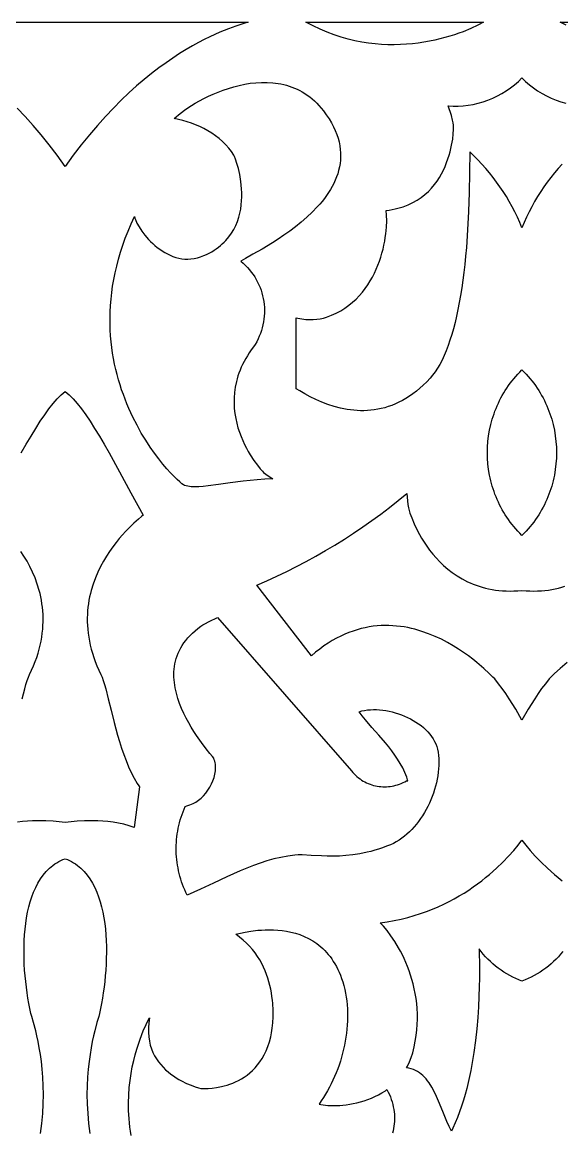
# Model space of a CAD drawing. Extents: x -350 to 350, y -780 to 780.
# Drawn here: x 112 to 157.6, y 606.3 to 700 of the extents above; entities that cross this region are included whole.
import ezdxf

# ---------------------------------------------------------------- set-up
doc = ezdxf.new("R2010")
doc.units = 0
doc.layers.add('LAYER_1', color=18, linetype='CONTINUOUS')

msp = doc.modelspace()

# ---------------------------------------------------------------- linework, layer by layer
at = {"layer": 'LAYER_1'}
for points in [[(100.139, 700), (131.062, 700), (130.868, 699.935), (130.521, 699.829), (130.032, 699.669), (129.41, 699.444), (128.668, 699.144), (128.255, 698.962), (127.815, 698.757), (127.351, 698.528), (126.864, 698.274), (126.354, 697.993), (125.823, 697.683), (125.273, 697.344), (124.705, 696.974), (124.12, 696.572), (123.519, 696.137), (122.905, 695.667), (122.278, 695.16), (121.639, 694.617), (120.99, 694.034), (120.333, 693.411), (119.668, 692.747), (118.998, 692.04), (118.322, 691.288), (117.644, 690.492), (116.963, 689.648), (116.282, 688.757), (115.601, 687.816), (114.919, 688.757), (114.238, 689.648), (113.558, 690.492), (112.879, 691.288), (112.204, 692.04), (111.533, 692.747)], [(157.939, 699.738), (157.439, 700), (172.459, 700)], [(157.587, 688.016), (157.261, 687.652), (156.945, 687.278), (156.639, 686.894), (156.343, 686.501), (156.057, 686.1), (155.783, 685.69), (155.52, 685.273), (155.269, 684.848), (155.03, 684.417), (154.803, 683.98), (154.59, 683.536), (154.389, 683.088), (154.201, 682.635), (154.013, 683.088), (153.812, 683.536), (153.598, 683.98), (153.371, 684.417), (153.132, 684.848), (152.881, 685.273), (152.618, 685.69), (152.344, 686.1), (152.059, 686.501), (151.763, 686.894), (151.457, 687.278), (151.14, 687.652), (150.815, 688.016), (150.479, 688.369), (150.135, 688.711), (149.782, 689.041), (149.777, 687.307), (149.747, 685.629), (149.691, 684.011), (149.609, 682.455), (149.5, 680.966), (149.436, 680.247), (149.364, 679.546), (149.286, 678.864), (149.201, 678.2), (149.109, 677.555), (149.011, 676.929), (148.905, 676.324), (148.792, 675.739), (148.671, 675.175), (148.544, 674.632), (148.409, 674.11), (148.268, 673.611), (148.118, 673.134), (147.962, 672.68), (147.798, 672.249), (147.626, 671.843), (147.447, 671.46), (147.26, 671.102), (147.066, 670.769), (146.863, 670.462), (146.653, 670.18), (146.436, 669.925), (146.148, 669.622), (145.859, 669.34), (145.568, 669.078), (145.276, 668.835), (144.982, 668.611), (144.687, 668.406), (144.391, 668.218), (144.095, 668.048), (143.798, 667.894), (143.5, 667.758), (143.203, 667.637), (142.906, 667.531), (142.609, 667.441), (142.312, 667.365), (142.016, 667.302), (141.721, 667.254), (141.427, 667.218), (141.135, 667.195), (140.843, 667.184), (140.554, 667.185), (140.266, 667.196), (139.981, 667.218), (139.698, 667.25), (139.417, 667.292), (139.139, 667.343), (138.863, 667.402), (138.322, 667.545), (137.795, 667.716), (137.283, 667.912), (136.788, 668.128), (136.312, 668.361), (135.856, 668.606), (135.422, 668.861), (135.127, 669.047), (135.127, 675.02), (135.269, 674.99), (135.6, 674.939), (135.926, 674.903), (136.245, 674.886), (136.557, 674.886), (136.859, 674.905), (137.15, 674.943), (137.428, 675.002), (137.691, 675.08), (138.111, 675.242), (138.509, 675.425), (138.884, 675.629), (139.239, 675.851), (139.573, 676.091), (139.886, 676.347), (140.18, 676.617), (140.455, 676.901), (140.711, 677.196), (140.95, 677.502), (141.17, 677.818), (141.374, 678.141), (141.562, 678.47), (141.733, 678.804), (141.89, 679.142), (142.031, 679.482), (142.158, 679.823), (142.272, 680.163), (142.372, 680.502), (142.46, 680.837), (142.536, 681.168), (142.6, 681.492), (142.653, 681.809), (142.695, 682.117), (142.751, 682.701), (142.771, 683.233), (142.76, 683.702), (142.722, 684.098), (142.983, 684.132), (143.236, 684.174), (143.481, 684.224), (143.718, 684.281), (143.948, 684.346), (144.17, 684.417), (144.592, 684.579), (144.985, 684.766), (145.351, 684.975), (145.69, 685.204), (146.004, 685.451), (146.293, 685.714), (146.558, 685.991), (146.801, 686.28), (147.022, 686.578), (147.222, 686.883), (147.403, 687.194), (147.565, 687.509), (147.709, 687.824), (147.836, 688.138), (147.948, 688.45), (148.046, 688.756), (148.129, 689.055), (148.2, 689.344), (148.259, 689.622), (148.346, 690.134), (148.398, 690.575), (148.423, 690.927), (148.428, 691.174), (148.423, 691.298), (148.387, 691.506), (148.343, 691.713), (148.233, 692.122), (147.961, 692.923), (148.377, 692.899), (148.798, 692.9), (149.222, 692.928), (149.647, 692.979), (150.071, 693.055), (150.493, 693.155), (150.911, 693.277), (151.323, 693.422), (151.727, 693.587), (152.122, 693.774), (152.506, 693.981), (152.878, 694.207), (153.234, 694.453), (153.575, 694.716), (153.897, 694.997), (154.201, 695.295), (154.504, 694.997), (154.827, 694.716), (155.167, 694.453), (155.524, 694.207), (155.895, 693.981), (156.279, 693.774), (156.674, 693.587), (157.079, 693.422), (157.49, 693.277), (157.908, 693.155)], [(111.888, 663.616), (112.309, 664.352), (112.717, 665.044), (113.111, 665.69), (113.494, 666.289), (113.866, 666.84), (114.228, 667.341), (114.581, 667.79), (114.927, 668.187), (115.097, 668.364), (115.266, 668.528), (115.433, 668.678), (115.601, 668.814), (115.768, 668.678), (115.935, 668.528), (116.104, 668.364), (116.274, 668.187), (116.62, 667.79), (116.974, 667.341), (117.336, 666.84), (117.708, 666.289), (118.09, 665.69), (118.485, 665.044), (118.892, 664.352), (119.313, 663.616), (120.202, 662.019), (121.159, 660.263), (122.192, 658.362), (122.054, 658.247), (121.784, 658.019), (121.406, 657.682), (120.948, 657.238), (120.697, 656.978), (120.436, 656.693), (120.167, 656.382), (119.894, 656.048), (119.621, 655.689), (119.35, 655.307), (119.085, 654.902), (118.829, 654.475), (118.585, 654.025), (118.357, 653.553), (118.147, 653.06), (117.96, 652.546), (117.798, 652.012), (117.727, 651.737), (117.664, 651.458), (117.609, 651.173), (117.562, 650.884), (117.524, 650.59), (117.495, 650.291), (117.476, 649.987), (117.467, 649.679), (117.468, 649.366), (117.479, 649.048), (117.502, 648.726), (117.537, 648.4), (117.584, 648.069), (117.643, 647.734), (117.714, 647.395), (117.799, 647.052), (117.898, 646.704), (118.011, 646.352), (118.138, 645.996), (118.28, 645.637), (118.437, 645.273), (118.61, 644.905), (118.711, 644.671), (118.813, 644.388), (118.915, 644.06), (119.02, 643.691), (119.237, 642.849), (119.473, 641.894), (119.735, 640.861), (120.03, 639.784), (120.192, 639.239), (120.365, 638.696), (120.55, 638.159), (120.747, 637.631), (120.959, 637.118), (121.185, 636.624), (121.427, 636.152), (121.685, 635.707), (121.821, 635.496), (121.866, 635.43), (121.428, 631.995), (120.996, 632.132), (120.543, 632.251), (120.092, 632.347), (119.646, 632.422), (119.208, 632.479), (118.781, 632.518), (118.367, 632.543), (117.97, 632.555), (117.24, 632.549), (116.613, 632.514), (116.115, 632.468), (115.601, 632.404), (115.086, 632.468), (114.588, 632.514), (113.962, 632.549), (113.231, 632.555), (112.834, 632.543), (112.421, 632.518), (111.993, 632.479), (111.555, 632.422)], [(158.007, 645.928), (157.415, 645.422), (156.961, 644.997), (156.654, 644.689), (156.506, 644.528), (156.176, 644.129), (155.862, 643.716), (155.562, 643.29), (155.275, 642.855), (154.727, 641.964), (154.201, 641.061), (153.674, 641.964), (153.127, 642.855), (152.839, 643.29), (152.54, 643.716), (152.226, 644.129), (151.895, 644.528), (151.747, 644.689), (151.441, 644.997), (150.986, 645.422), (150.395, 645.928), (150.05, 646.202), (149.676, 646.485), (149.272, 646.771), (148.841, 647.058), (148.383, 647.34), (147.9, 647.615), (147.393, 647.877), (146.863, 648.123), (146.313, 648.349), (145.742, 648.55), (145.153, 648.722), (144.852, 648.796), (144.547, 648.861), (144.237, 648.918), (143.924, 648.964), (143.607, 649), (143.287, 649.026), (142.964, 649.04), (142.637, 649.042), (142.307, 649.033), (141.975, 649.01), (141.639, 648.974), (141.301, 648.924), (140.961, 648.86), (140.619, 648.781), (140.275, 648.686), (139.928, 648.576), (139.581, 648.449), (139.231, 648.305), (138.88, 648.144), (138.528, 647.965), (138.175, 647.768), (137.822, 647.551), (137.467, 647.315), (137.112, 647.059), (136.756, 646.782), (136.401, 646.485), (131.796, 652.461), (132.644, 652.827), (133.486, 653.209), (134.322, 653.609), (135.152, 654.024), (135.975, 654.455), (136.791, 654.902), (137.599, 655.365), (138.399, 655.842), (139.19, 656.335), (139.973, 656.843), (140.746, 657.364), (141.51, 657.901), (142.263, 658.451), (143.006, 659.015), (143.738, 659.592), (144.459, 660.183), (144.52, 659.577), (144.554, 659.275), (144.601, 658.975), (144.732, 658.533), (144.881, 658.125), (145.093, 657.621), (145.372, 657.043), (145.538, 656.733), (145.722, 656.413), (145.926, 656.084), (146.149, 655.751), (146.392, 655.416), (146.657, 655.081), (146.943, 654.75), (147.25, 654.424), (147.581, 654.107), (147.935, 653.801), (148.312, 653.509), (148.714, 653.234), (149.14, 652.978), (149.593, 652.745), (149.829, 652.637), (150.071, 652.536), (150.32, 652.442), (150.576, 652.355), (150.839, 652.276), (151.108, 652.205), (151.385, 652.141), (151.669, 652.087), (151.96, 652.041), (152.257, 652.005), (152.563, 651.978), (152.875, 651.962), (153.195, 651.955), (153.523, 651.959), (153.858, 651.974), (154.201, 652.001), (154.544, 651.974), (154.879, 651.959), (155.206, 651.955), (155.526, 651.962), (155.839, 651.978), (156.144, 652.005), (156.442, 652.041), (156.733, 652.087), (157.016, 652.141), (157.293, 652.205), (157.563, 652.276), (157.825, 652.355)], [(111.964, 642.849), (112.182, 643.691), (112.286, 644.06), (112.388, 644.388), (112.49, 644.671), (112.591, 644.905), (112.764, 645.273), (112.921, 645.637), (113.063, 645.996), (113.19, 646.352), (113.303, 646.704), (113.402, 647.052), (113.487, 647.395), (113.559, 647.734), (113.618, 648.069), (113.664, 648.4), (113.699, 648.726), (113.722, 649.048), (113.734, 649.366), (113.735, 649.679), (113.725, 649.987), (113.706, 650.291), (113.677, 650.59), (113.639, 650.884), (113.592, 651.173), (113.537, 651.458), (113.474, 651.737), (113.404, 652.012), (113.242, 652.546), (113.054, 653.06), (112.845, 653.553), (112.616, 654.025), (112.373, 654.475), (112.117, 654.902), (111.852, 655.307)], [(157.654, 621.509), (157.471, 621.287), (157.279, 621.07), (157.079, 620.861), (156.871, 620.659), (156.656, 620.464), (156.434, 620.277), (156.206, 620.098), (155.971, 619.928), (155.731, 619.767), (155.486, 619.615), (155.237, 619.472), (154.983, 619.34), (154.725, 619.218), (154.465, 619.106), (154.201, 619.005), (153.937, 619.106), (153.676, 619.218), (153.419, 619.34), (153.165, 619.472), (152.915, 619.615), (152.67, 619.767), (152.43, 619.928), (152.196, 620.098), (151.967, 620.277), (151.745, 620.464), (151.53, 620.659), (151.322, 620.861), (151.122, 621.07), (150.93, 621.287), (150.747, 621.509), (150.574, 621.738), (150.586, 621.34), (150.604, 620.486), (150.609, 619.911), (150.606, 619.251), (150.593, 618.513), (150.567, 617.708), (150.524, 616.845), (150.463, 615.932), (150.38, 614.98), (150.271, 613.996), (150.135, 612.992), (149.968, 611.975), (149.872, 611.465), (149.767, 610.956), (149.652, 610.447), (149.529, 609.942), (149.395, 609.441), (149.251, 608.944), (149.096, 608.454), (148.93, 607.971), (148.753, 607.497), (148.564, 607.032), (148.362, 606.579), (148.247, 606.34), (148.05, 606.73), (147.863, 607.14), (147.51, 607.993), (147.159, 608.855), (146.975, 609.274), (146.782, 609.678), (146.575, 610.061), (146.35, 610.417), (146.231, 610.584), (146.105, 610.741), (145.974, 610.889), (145.836, 611.027), (145.692, 611.154), (145.54, 611.268), (145.38, 611.371), (145.212, 611.46), (145.035, 611.536), (144.849, 611.597), (144.654, 611.642), (144.448, 611.672), (144.54, 611.836), (144.703, 612.186), (144.846, 612.558), (144.967, 612.951), (145.089, 613.444), (145.187, 613.93), (145.263, 614.409), (145.318, 614.881), (145.352, 615.347), (145.367, 615.804), (145.363, 616.254), (145.342, 616.695), (145.305, 617.127), (145.252, 617.551), (145.184, 617.965), (145.104, 618.37), (145.01, 618.765), (144.906, 619.149), (144.791, 619.523), (144.666, 619.886), (144.533, 620.238), (144.393, 620.578), (144.246, 620.907), (144.094, 621.223), (143.937, 621.526), (143.777, 621.816), (143.451, 622.357), (143.123, 622.843), (142.801, 623.27), (142.493, 623.636), (142.208, 623.939), (142.818, 624.026), (143.411, 624.131), (143.989, 624.253), (144.55, 624.391), (145.096, 624.545), (145.626, 624.713), (146.141, 624.894), (146.64, 625.087), (147.124, 625.291), (147.592, 625.506), (148.045, 625.73), (148.483, 625.963), (148.906, 626.203), (149.314, 626.45), (149.707, 626.702), (150.085, 626.959), (150.449, 627.22), (150.798, 627.483), (151.132, 627.748), (151.452, 628.013), (152.05, 628.543), (152.59, 629.064), (153.075, 629.569), (153.504, 630.051), (153.879, 630.5), (154.201, 630.911), (154.522, 630.5), (154.897, 630.051), (155.327, 629.569), (155.811, 629.064), (156.352, 628.543), (156.949, 628.013), (157.269, 627.748), (157.603, 627.483)], [(113.514, 606.135), (113.575, 606.568), (113.626, 606.995), (113.702, 607.831), (113.746, 608.64), (113.759, 609.42), (113.747, 610.169), (113.711, 610.885), (113.656, 611.567), (113.585, 612.211), (113.501, 612.816), (113.408, 613.38), (113.308, 613.901), (113.206, 614.377), (113.105, 614.806), (112.917, 615.513), (112.772, 616.006), (112.697, 616.268), (112.527, 617.118), (112.45, 617.564), (112.38, 618.022), (112.316, 618.49), (112.26, 618.968), (112.213, 619.453), (112.174, 619.943), (112.145, 620.438), (112.126, 620.936), (112.119, 621.434), (112.122, 621.932), (112.138, 622.428), (112.166, 622.92), (112.208, 623.407), (112.264, 623.887), (112.335, 624.358), (112.421, 624.82), (112.523, 625.27), (112.642, 625.707), (112.778, 626.129), (112.932, 626.535), (113.105, 626.923), (113.296, 627.291), (113.508, 627.639), (113.74, 627.964), (113.993, 628.264), (114.128, 628.405), (114.269, 628.539), (114.414, 628.666), (114.566, 628.787), (114.723, 628.9), (114.887, 629.005), (115.056, 629.103), (115.231, 629.193), (115.412, 629.276), (115.601, 629.35), (115.789, 629.276), (115.97, 629.193), (116.145, 629.103), (116.315, 629.005), (116.478, 628.9), (116.635, 628.787), (116.787, 628.666), (116.933, 628.539), (117.073, 628.405), (117.208, 628.264), (117.461, 627.964), (117.693, 627.639), (117.905, 627.291), (118.097, 626.923), (118.269, 626.535), (118.423, 626.129), (118.559, 625.707), (118.678, 625.27), (118.78, 624.82), (118.866, 624.358), (118.937, 623.887), (118.993, 623.407), (119.035, 622.92), (119.063, 622.428), (119.079, 621.932), (119.083, 621.434), (119.075, 620.936), (119.056, 620.438), (119.027, 619.943), (118.988, 619.453), (118.941, 618.968), (118.885, 618.49), (118.822, 618.022), (118.751, 617.564), (118.674, 617.118), (118.504, 616.268), (118.429, 616.006), (118.284, 615.513), (118.097, 614.806), (117.995, 614.377), (117.893, 613.901), (117.793, 613.38), (117.7, 612.816), (117.616, 612.211), (117.545, 611.567), (117.49, 610.885), (117.455, 610.169), (117.442, 609.42), (117.456, 608.64), (117.499, 607.831), (117.575, 606.995), (117.626, 606.568), (117.687, 606.135)], [(121.179, 605.961), (121.118, 606.322), (121.067, 606.679), (121.026, 607.032), (120.994, 607.382), (120.954, 608.069), (120.946, 608.738), (120.967, 609.388), (121.013, 610.017), (121.081, 610.624), (121.169, 611.206), (121.273, 611.762), (121.39, 612.291), (121.517, 612.79), (121.651, 613.259), (121.79, 613.696), (121.929, 614.098), (122.2, 614.795), (122.438, 615.336), (122.62, 615.709), (122.72, 615.901), (122.657, 615.471), (122.627, 615.061), (122.627, 614.67), (122.655, 614.298), (122.711, 613.945), (122.791, 613.609), (122.894, 613.291), (123.018, 612.99), (123.16, 612.707), (123.32, 612.439), (123.495, 612.188), (123.682, 611.952), (123.881, 611.732), (124.089, 611.527), (124.304, 611.336), (124.524, 611.159), (124.747, 610.996), (124.971, 610.846), (125.195, 610.709), (125.416, 610.585), (125.843, 610.373), (126.235, 610.206), (126.578, 610.082), (126.855, 609.997), (127.051, 609.948), (127.15, 609.932), (127.425, 609.931), (127.685, 609.941), (128.012, 609.968), (128.393, 610.019), (128.818, 610.102), (129.044, 610.158), (129.276, 610.225), (129.513, 610.303), (129.754, 610.393), (129.997, 610.497), (130.242, 610.616), (130.485, 610.75), (130.727, 610.9), (130.966, 611.067), (131.2, 611.252), (131.428, 611.456), (131.648, 611.68), (131.86, 611.925), (132.06, 612.192), (132.249, 612.481), (132.425, 612.794), (132.586, 613.132), (132.731, 613.495), (132.859, 613.884), (132.968, 614.3), (133.036, 614.641), (133.095, 615.042), (133.14, 615.498), (133.167, 616), (133.168, 616.541), (133.14, 617.114), (133.113, 617.41), (133.076, 617.711), (133.029, 618.017), (132.971, 618.325), (132.902, 618.636), (132.821, 618.949), (132.726, 619.262), (132.618, 619.575), (132.496, 619.886), (132.359, 620.196), (132.206, 620.502), (132.037, 620.804), (131.852, 621.1), (131.648, 621.392), (131.426, 621.676), (131.186, 621.952), (130.926, 622.22), (130.645, 622.478), (130.344, 622.725), (130.02, 622.961), (130.421, 623.061), (130.808, 623.144), (131.296, 623.228), (131.869, 623.299), (132.182, 623.324), (132.511, 623.341), (132.852, 623.348), (133.204, 623.341), (133.566, 623.32), (133.933, 623.283), (134.306, 623.228), (134.681, 623.152), (135.057, 623.055), (135.431, 622.934), (135.802, 622.787), (136.167, 622.612), (136.525, 622.408), (136.872, 622.173), (137.041, 622.044), (137.208, 621.905), (137.37, 621.758), (137.529, 621.602), (137.684, 621.437), (137.835, 621.262), (137.981, 621.078), (138.122, 620.884), (138.259, 620.679), (138.39, 620.464), (138.515, 620.239), (138.635, 620.003), (138.748, 619.755), (138.855, 619.497), (138.956, 619.227), (139.05, 618.945), (139.141, 618.63), (139.222, 618.31), (139.29, 617.986), (139.347, 617.659), (139.392, 617.329), (139.427, 616.995), (139.451, 616.659), (139.463, 616.321), (139.466, 615.981), (139.458, 615.64), (139.44, 615.298), (139.412, 614.956), (139.374, 614.613), (139.326, 614.271), (139.27, 613.93), (139.204, 613.589), (139.129, 613.251), (139.045, 612.914), (138.953, 612.579), (138.852, 612.248), (138.743, 611.919), (138.626, 611.594), (138.501, 611.273), (138.369, 610.957), (138.229, 610.645), (138.081, 610.338), (137.927, 610.037), (137.766, 609.742), (137.598, 609.453), (137.424, 609.171), (137.243, 608.896), (137.057, 608.629), (137.215, 608.59), (137.393, 608.557), (137.59, 608.53), (137.803, 608.51), (138.031, 608.498), (138.274, 608.493), (138.529, 608.497), (138.796, 608.51), (139.072, 608.533), (139.357, 608.565), (139.649, 608.609), (139.947, 608.663), (140.249, 608.729), (140.554, 608.808), (140.861, 608.9), (141.167, 609.004), (141.473, 609.123), (141.776, 609.257), (142.075, 609.405), (142.368, 609.569), (142.655, 609.749), (142.794, 609.848), (142.901, 609.639), (142.998, 609.43), (143.084, 609.221), (143.16, 609.012), (143.226, 608.803), (143.283, 608.594), (143.33, 608.385), (143.368, 608.178), (143.396, 607.971), (143.416, 607.765), (143.426, 607.561), (143.429, 607.358), (143.422, 607.156), (143.408, 606.956), (143.385, 606.758), (143.355, 606.563), (143.316, 606.369), (143.27, 606.178)]]:
    msp.add_lwpolyline(points, dxfattribs=at)
for points in [[(150.463, 699.738), (149.881, 699.468), (149.222, 699.198), (148.865, 699.065), (148.491, 698.937), (148.1, 698.812), (147.693, 698.694), (147.27, 698.583), (146.833, 698.479), (146.381, 698.386), (145.916, 698.303), (145.438, 698.232), (144.947, 698.174), (144.445, 698.13), (143.932, 698.102), (143.408, 698.09), (142.875, 698.096), (142.332, 698.121), (141.781, 698.167), (141.222, 698.234), (140.656, 698.323), (140.084, 698.437), (139.505, 698.575), (138.921, 698.74), (138.332, 698.932), (137.739, 699.152), (137.143, 699.403), (136.544, 699.684), (135.943, 700), (150.962, 700)], [(133.135, 694.89), (133.604, 694.83), (133.837, 694.787), (134.069, 694.735), (134.298, 694.675), (134.526, 694.605), (134.752, 694.526), (134.976, 694.437), (135.197, 694.338), (135.416, 694.229), (135.632, 694.11), (135.845, 693.98), (136.055, 693.839), (136.261, 693.686), (136.463, 693.523), (136.662, 693.347), (136.857, 693.16), (137.047, 692.96), (137.233, 692.748), (137.415, 692.523), (137.667, 692.181), (137.894, 691.842), (138.095, 691.507), (138.271, 691.175), (138.423, 690.847), (138.552, 690.523), (138.658, 690.202), (138.742, 689.884), (138.805, 689.571), (138.847, 689.261), (138.87, 688.956), (138.873, 688.654), (138.858, 688.356), (138.826, 688.062), (138.776, 687.772), (138.71, 687.487), (138.629, 687.205), (138.532, 686.928), (138.422, 686.655), (138.298, 686.386), (138.161, 686.122), (138.013, 685.862), (137.852, 685.607), (137.682, 685.356), (137.501, 685.11), (137.312, 684.868), (137.113, 684.632), (136.907, 684.399), (136.475, 683.95), (136.019, 683.52), (135.547, 683.11), (135.063, 682.721), (134.574, 682.352), (134.085, 682.005), (133.601, 681.68), (133.128, 681.377), (132.24, 680.839), (131.465, 680.395), (130.848, 680.048), (130.435, 679.802), (130.634, 679.636), (130.823, 679.463), (131.002, 679.282), (131.171, 679.093), (131.329, 678.898), (131.478, 678.696), (131.616, 678.488), (131.743, 678.274), (131.86, 678.055), (131.967, 677.831), (132.063, 677.603), (132.148, 677.371), (132.222, 677.135), (132.286, 676.897), (132.339, 676.655), (132.38, 676.412), (132.411, 676.167), (132.431, 675.92), (132.44, 675.673), (132.437, 675.425), (132.423, 675.177), (132.398, 674.929), (132.362, 674.683), (132.314, 674.437), (132.254, 674.193), (132.183, 673.952), (132.1, 673.713), (132.006, 673.477), (131.9, 673.244), (131.782, 673.015), (131.652, 672.791), (131.51, 672.571), (131.327, 672.324), (131.156, 672.077), (130.998, 671.83), (130.852, 671.585), (130.716, 671.339), (130.593, 671.095), (130.48, 670.851), (130.377, 670.609), (130.285, 670.368), (130.203, 670.128), (130.131, 669.889), (130.068, 669.651), (129.969, 669.181), (129.904, 668.719), (129.871, 668.264), (129.867, 667.817), (129.89, 667.381), (129.937, 666.955), (130.007, 666.54), (130.096, 666.138), (130.203, 665.749), (130.324, 665.373), (130.459, 665.013), (130.603, 664.668), (130.756, 664.34), (130.913, 664.029), (131.074, 663.736), (131.236, 663.462), (131.552, 662.976), (131.842, 662.577), (132.087, 662.272), (132.268, 662.067), (132.366, 661.969), (132.746, 661.69), (133.135, 661.424), (132.472, 661.396), (131.834, 661.353), (131.222, 661.298), (130.636, 661.234), (129.541, 661.091), (128.553, 660.948), (127.672, 660.83), (127.273, 660.788), (126.901, 660.762), (126.558, 660.754), (126.242, 660.768), (125.955, 660.806), (125.822, 660.835), (125.696, 660.872), (125.604, 660.92), (125.464, 661.021), (125.279, 661.173), (125.056, 661.375), (124.798, 661.627), (124.509, 661.927), (124.196, 662.274), (123.861, 662.668), (123.51, 663.108), (123.147, 663.592), (122.777, 664.119), (122.405, 664.69), (122.034, 665.302), (121.67, 665.955), (121.317, 666.647), (120.979, 667.379), (120.818, 667.758), (120.662, 668.148), (120.513, 668.546), (120.37, 668.954), (120.235, 669.371), (120.107, 669.796), (119.988, 670.23), (119.878, 670.673), (119.778, 671.125), (119.688, 671.584), (119.608, 672.052), (119.54, 672.529), (119.484, 673.013), (119.441, 673.505), (119.41, 674.005), (119.393, 674.512), (119.391, 675.028), (119.403, 675.55), (119.43, 676.08), (119.474, 676.617), (119.534, 677.161), (119.611, 677.712), (119.705, 678.27), (119.818, 678.835), (119.95, 679.406), (120.101, 679.984), (120.272, 680.568), (120.463, 681.158), (120.676, 681.755), (120.91, 682.357), (121.166, 682.965), (121.445, 683.579), (121.48, 683.458), (121.527, 683.324), (121.66, 683.03), (121.842, 682.704), (122.07, 682.359), (122.34, 682.004), (122.651, 681.649), (122.82, 681.474), (122.999, 681.303), (123.186, 681.137), (123.381, 680.977), (123.584, 680.825), (123.794, 680.681), (124.011, 680.548), (124.236, 680.425), (124.466, 680.315), (124.703, 680.219), (124.946, 680.138), (125.193, 680.072), (125.446, 680.025), (125.704, 679.996), (125.965, 679.987), (126.231, 679.999), (126.5, 680.033), (126.772, 680.092), (127.047, 680.175), (127.325, 680.284), (127.553, 680.39), (127.771, 680.501), (127.979, 680.618), (128.177, 680.739), (128.365, 680.865), (128.543, 680.996), (128.712, 681.131), (128.872, 681.27), (129.023, 681.413), (129.165, 681.559), (129.424, 681.862), (129.651, 682.177), (129.847, 682.502), (130.015, 682.836), (130.155, 683.176), (130.27, 683.52), (130.361, 683.868), (130.43, 684.218), (130.479, 684.566), (130.51, 684.913), (130.523, 685.256), (130.522, 685.593), (130.507, 685.922), (130.481, 686.242), (130.445, 686.552), (130.35, 687.13), (130.235, 687.643), (130.116, 688.077), (130.005, 688.418), (129.917, 688.651), (129.865, 688.763), (129.652, 689.074), (129.418, 689.369), (129.164, 689.65), (128.892, 689.916), (128.604, 690.167), (128.302, 690.402), (127.986, 690.621), (127.658, 690.824), (127.32, 691.012), (126.974, 691.182), (126.622, 691.337), (126.263, 691.474), (125.902, 691.595), (125.538, 691.699), (125.174, 691.785), (124.81, 691.853), (124.983, 692.016), (125.185, 692.189), (125.416, 692.372), (125.674, 692.562), (125.958, 692.758), (126.266, 692.956), (126.596, 693.156), (126.947, 693.354), (127.317, 693.55), (127.704, 693.74), (128.107, 693.924), (128.525, 694.098), (128.955, 694.261), (129.396, 694.411), (129.847, 694.546), (130.306, 694.663), (130.771, 694.762), (131.241, 694.838), (131.714, 694.892), (132.188, 694.919), (132.662, 694.92)], [(154.381, 670.45), (154.555, 670.267), (154.723, 670.081), (154.886, 669.891), (155.043, 669.697), (155.194, 669.501), (155.339, 669.301), (155.479, 669.098), (155.613, 668.893), (155.741, 668.684), (155.864, 668.473), (155.981, 668.259), (156.092, 668.043), (156.198, 667.825), (156.298, 667.605), (156.392, 667.382), (156.48, 667.158), (156.563, 666.932), (156.64, 666.704), (156.711, 666.474), (156.777, 666.243), (156.837, 666.011), (156.939, 665.543), (157.019, 665.071), (157.076, 664.596), (157.111, 664.12), (157.122, 663.642), (157.111, 663.164), (157.076, 662.688), (157.019, 662.213), (156.939, 661.741), (156.891, 661.507), (156.837, 661.273), (156.777, 661.041), (156.711, 660.81), (156.64, 660.581), (156.563, 660.353), (156.48, 660.126), (156.392, 659.902), (156.298, 659.679), (156.198, 659.459), (156.092, 659.241), (155.981, 659.025), (155.864, 658.811), (155.741, 658.6), (155.613, 658.392), (155.479, 658.186), (155.339, 657.983), (155.194, 657.784), (155.043, 657.587), (154.886, 657.394), (154.723, 657.204), (154.555, 657.017), (154.381, 656.834), (154.201, 656.655), (154.021, 656.834), (153.847, 657.017), (153.678, 657.204), (153.516, 657.394), (153.359, 657.587), (153.208, 657.784), (153.062, 657.983), (152.922, 658.186), (152.788, 658.392), (152.66, 658.6), (152.537, 658.811), (152.42, 659.025), (152.309, 659.241), (152.204, 659.459), (152.104, 659.679), (152.01, 659.902), (151.921, 660.126), (151.839, 660.353), (151.762, 660.581), (151.69, 660.81), (151.625, 661.041), (151.565, 661.273), (151.511, 661.507), (151.462, 661.741), (151.382, 662.213), (151.325, 662.688), (151.291, 663.164), (151.28, 663.642), (151.291, 664.12), (151.325, 664.596), (151.382, 665.071), (151.462, 665.543), (151.565, 666.011), (151.625, 666.243), (151.69, 666.474), (151.762, 666.704), (151.839, 666.932), (151.921, 667.158), (152.01, 667.382), (152.104, 667.605), (152.204, 667.825), (152.309, 668.043), (152.42, 668.259), (152.537, 668.473), (152.66, 668.684), (152.788, 668.893), (152.922, 669.098), (153.062, 669.301), (153.208, 669.501), (153.359, 669.697), (153.516, 669.891), (153.678, 670.081), (153.847, 670.267), (154.021, 670.45), (154.201, 670.629)], [(139.789, 636.757), (139.899, 636.629), (140.015, 636.507), (140.134, 636.391), (140.258, 636.281), (140.385, 636.178), (140.516, 636.081), (140.65, 635.99), (140.787, 635.907), (140.927, 635.829), (141.07, 635.758), (141.216, 635.694), (141.363, 635.636), (141.513, 635.585), (141.664, 635.541), (141.817, 635.503), (141.972, 635.473), (142.127, 635.449), (142.283, 635.432), (142.44, 635.422), (142.598, 635.418), (142.756, 635.422), (142.913, 635.433), (143.071, 635.451), (143.228, 635.476), (143.384, 635.508), (143.539, 635.547), (143.694, 635.594), (143.847, 635.648), (143.998, 635.709), (144.148, 635.777), (144.296, 635.853), (144.441, 635.937), (144.545, 635.937), (144.53, 636.015), (144.465, 636.235), (144.306, 636.634), (144.122, 637.018), (143.918, 637.391), (143.695, 637.753), (143.455, 638.105), (143.201, 638.45), (142.936, 638.788), (142.662, 639.12), (142.097, 639.776), (141.526, 640.428), (140.967, 641.088), (140.699, 641.424), (140.441, 641.766), (140.668, 641.827), (140.904, 641.875), (141.146, 641.91), (141.395, 641.932), (141.649, 641.942), (141.907, 641.939), (142.169, 641.924), (142.433, 641.897), (142.699, 641.858), (142.966, 641.808), (143.232, 641.748), (143.497, 641.676), (143.76, 641.594), (144.02, 641.501), (144.275, 641.398), (144.526, 641.286), (144.771, 641.164), (145.01, 641.032), (145.24, 640.892), (145.462, 640.742), (145.674, 640.584), (145.876, 640.418), (146.066, 640.244), (146.244, 640.062), (146.409, 639.872), (146.559, 639.675), (146.694, 639.471), (146.814, 639.26), (146.916, 639.043), (147, 638.819), (147.066, 638.589), (147.111, 638.354), (147.145, 638.078), (147.166, 637.797), (147.175, 637.513), (147.171, 637.225), (147.155, 636.935), (147.127, 636.644), (147.088, 636.351), (147.037, 636.057), (146.975, 635.764), (146.902, 635.471), (146.819, 635.18), (146.725, 634.891), (146.622, 634.605), (146.508, 634.322), (146.385, 634.043), (146.253, 633.768), (146.112, 633.499), (145.962, 633.236), (145.804, 632.979), (145.637, 632.729), (145.463, 632.488), (145.281, 632.255), (145.091, 632.031), (144.894, 631.816), (144.691, 631.612), (144.481, 631.42), (144.264, 631.239), (144.042, 631.07), (143.813, 630.914), (143.579, 630.772), (143.34, 630.645), (143.095, 630.532), (142.756, 630.393), (142.421, 630.268), (142.09, 630.155), (141.763, 630.055), (141.441, 629.965), (141.124, 629.887), (140.504, 629.76), (139.904, 629.669), (139.326, 629.609), (138.771, 629.575), (138.24, 629.562), (137.734, 629.566), (137.255, 629.582), (136.38, 629.628), (135.625, 629.662), (135.296, 629.663), (135, 629.646), (134.403, 629.57), (133.812, 629.462), (133.228, 629.326), (132.648, 629.164), (132.073, 628.979), (131.503, 628.774), (130.936, 628.552), (130.373, 628.316), (129.253, 627.814), (128.139, 627.29), (127.028, 626.769), (126.471, 626.517), (125.914, 626.274), (125.806, 626.494), (125.705, 626.716), (125.61, 626.941), (125.522, 627.168), (125.441, 627.396), (125.366, 627.627), (125.298, 627.859), (125.236, 628.093), (125.181, 628.328), (125.133, 628.564), (125.091, 628.801), (125.056, 629.04), (125.028, 629.279), (125.006, 629.518), (124.991, 629.759), (124.982, 629.999), (124.981, 630.24), (124.985, 630.48), (124.997, 630.721), (125.015, 630.961), (125.039, 631.201), (125.071, 631.44), (125.109, 631.678), (125.154, 631.915), (125.205, 632.152), (125.263, 632.387), (125.328, 632.621), (125.399, 632.853), (125.477, 633.083), (125.562, 633.312), (125.653, 633.539), (125.751, 633.764), (125.878, 633.801), (126.139, 633.895), (126.406, 634.009), (126.637, 634.132), (126.862, 634.285), (127.079, 634.464), (127.285, 634.668), (127.479, 634.892), (127.659, 635.133), (127.821, 635.389), (127.964, 635.657), (128.086, 635.932), (128.184, 636.213), (128.257, 636.496), (128.301, 636.777), (128.314, 637.055), (128.309, 637.191), (128.295, 637.325), (128.273, 637.456), (128.242, 637.584), (128.201, 637.709), (128.151, 637.83), (128.051, 637.967), (127.828, 638.241), (127.51, 638.64), (127.124, 639.15), (126.696, 639.756), (126.475, 640.092), (126.254, 640.447), (126.036, 640.819), (125.826, 641.208), (125.625, 641.61), (125.438, 642.025), (125.268, 642.451), (125.118, 642.886), (124.992, 643.328), (124.893, 643.776), (124.825, 644.228), (124.804, 644.455), (124.791, 644.682), (124.788, 644.91), (124.794, 645.137), (124.811, 645.365), (124.838, 645.591), (124.877, 645.818), (124.926, 646.043), (124.988, 646.267), (125.062, 646.49), (125.149, 646.711), (125.249, 646.93), (125.363, 647.148), (125.49, 647.363), (125.633, 647.576), (125.79, 647.787), (125.962, 647.995), (126.15, 648.199), (126.354, 648.401), (126.575, 648.599), (126.813, 648.793), (127.068, 648.984), (127.233, 649.095), (127.404, 649.198), (127.755, 649.385), (128.482, 649.709)]]:
    msp.add_lwpolyline(points, close=True, dxfattribs=at)

doc.saveas('drawing.dxf')
